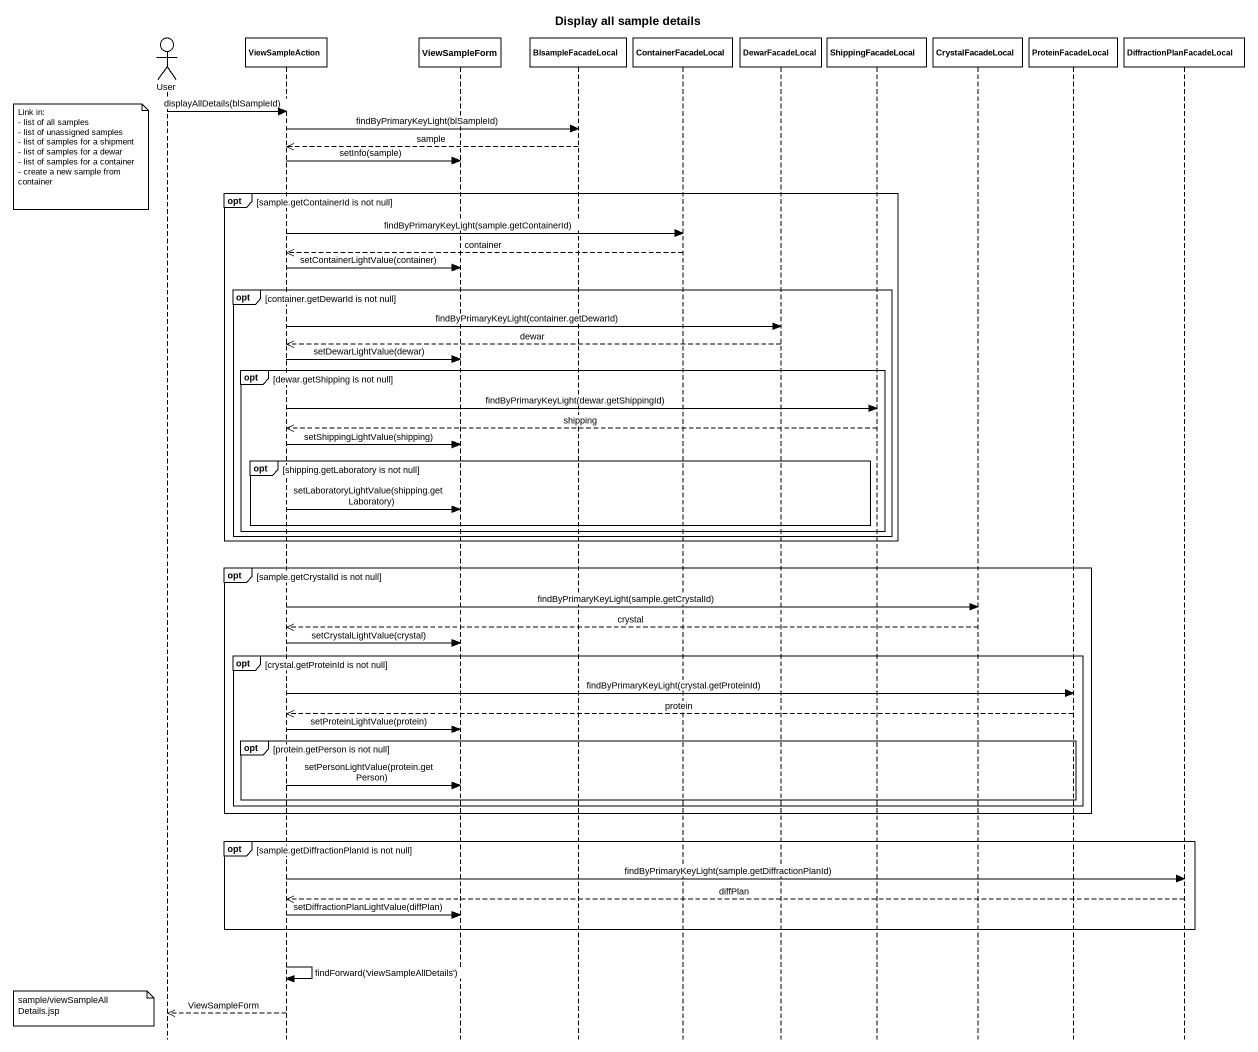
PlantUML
@startuml
title Display all sample details
hide footbox
actor User
participant ViewSampleAction
participant ViewSampleForm
participant BlsampleFacadeLocal
participant ContainerFacadeLocal
participant DewarFacadeLocal
participant ShippingFacadeLocal
participant CrystalFacadeLocal
participant ProteinFacadeLocal
participant DiffractionPlanFacadeLocal

User -> ViewSampleAction : displayAllDetails(blSampleId)
ViewSampleAction -> BlsampleFacadeLocal : findByPrimaryKeyLight(blSampleId)
BlsampleFacadeLocal -->> ViewSampleAction : sample
note left of User
  Link in:
  - list of all samples
  - list of unassigned samples
  - list of samples for a shipment
  - list of samples for a dewar
  - list of samples for a container
  - create a new sample from container
end note
ViewSampleAction -> ViewSampleForm : setInfo(sample)
opt sample.getContainerId is not null
  ViewSampleAction -> ContainerFacadeLocal : findByPrimaryKeyLight(sample.getContainerId)
  ContainerFacadeLocal -->> ViewSampleAction : container
  ViewSampleAction -> ViewSampleForm : setContainerLightValue(container)
  opt container.getDewarId is not null
    ViewSampleAction -> DewarFacadeLocal : findByPrimaryKeyLight(container.getDewarId)
    DewarFacadeLocal -->> ViewSampleAction : dewar
    ViewSampleAction -> ViewSampleForm : setDewarLightValue(dewar)
    opt dewar.getShipping is not null
      ViewSampleAction -> ShippingFacadeLocal : findByPrimaryKeyLight(dewar.getShippingId)
      ShippingFacadeLocal -->> ViewSampleAction : shipping
      ViewSampleAction -> ViewSampleForm : setShippingLightValue(shipping)
      opt shipping.getLaboratory is not null
        ViewSampleAction -> ViewSampleForm : setLaboratoryLightValue(shipping.getLaboratory)
      end
    end
  end
end
opt sample.getCrystalId is not null
  ViewSampleAction -> CrystalFacadeLocal : findByPrimaryKeyLight(sample.getCrystalId)
  CrystalFacadeLocal -->> ViewSampleAction : crystal
  ViewSampleAction -> ViewSampleForm : setCrystalLightValue(crystal)
  opt crystal.getProteinId is not null
    ViewSampleAction -> ProteinFacadeLocal : findByPrimaryKeyLight(crystal.getProteinId)
    ProteinFacadeLocal -->> ViewSampleAction : protein
    ViewSampleAction -> ViewSampleForm : setProteinLightValue(protein)
    opt protein.getPerson is not null
      ViewSampleAction -> ViewSampleForm : setPersonLightValue(protein.getPerson)
    end
  end
end
opt sample.getDiffractionPlanId is not null
  ViewSampleAction -> DiffractionPlanFacadeLocal : findByPrimaryKeyLight(sample.getDiffractionPlanId)
  DiffractionPlanFacadeLocal -->> ViewSampleAction : diffPlan
  ViewSampleAction -> ViewSampleForm : setDiffractionPlanLightValue(diffPlan)
end
ViewSampleAction -> ViewSampleAction : findForward('viewSampleAllDetails')
note left of User : sample/viewSampleAllDetails.jsp
ViewSampleAction -->> User : ViewSampleForm
@enduml
